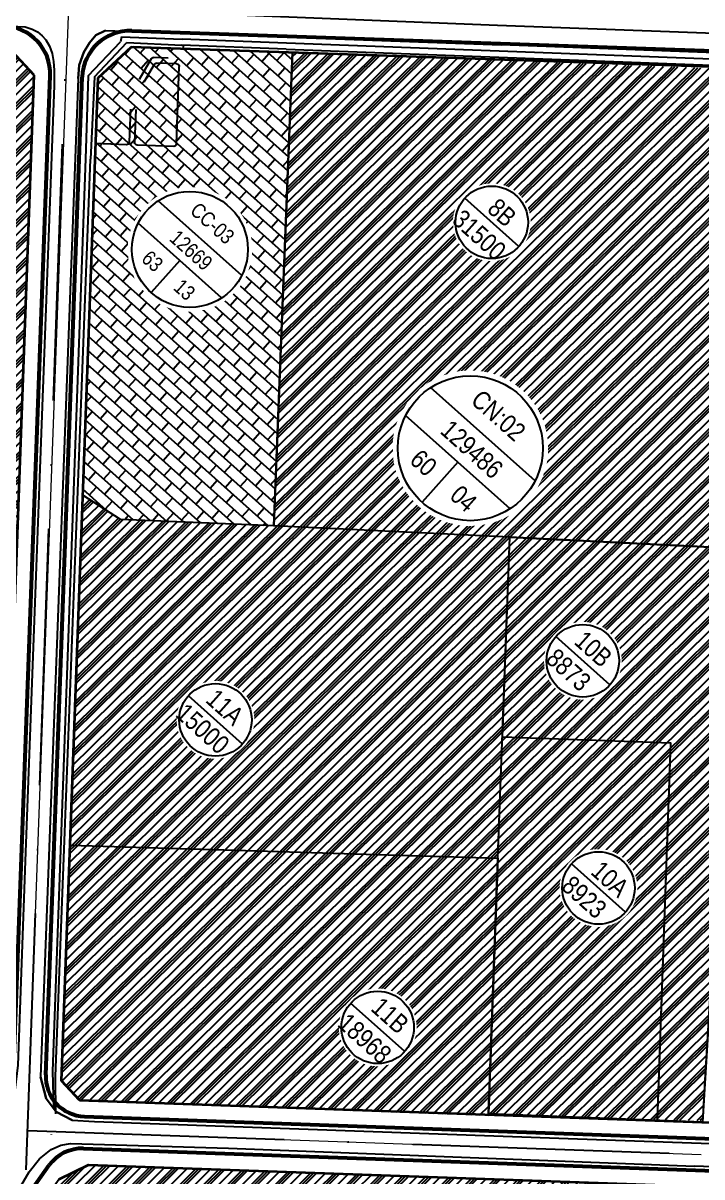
# Model space of a CAD drawing. Extents: x 577299 to 581055, y 2342699 to 2346415.
# Drawn here: x 580350.8 to 580604.8, y 2343260.4 to 2343692.2 of the extents above; entities that cross this region are included whole.
import ezdxf
from ezdxf.enums import TextEntityAlignment as Align

# ---------------------------------------------------------------- set-up
doc = ezdxf.new("R2010")
doc.units = 0
doc.header["$LTSCALE"] = 10
doc.header["$MEASUREMENT"] = 0
doc.set_wipeout_variables(frame=1)
for name, pattern in [('ACAD_ISO10W100', [18, 12, -3, 0, -3]), ('CENTER', [2, 1.25, -0.25, 0.25, -0.25]), ('DASHDOT', [1, 0.5, -0.25, 0, -0.25]), ('DUONGDUT', [0.1875, 0.125, -0.0625])]:
    doc.linetypes.add(name, pattern=pattern)
for name, color, linetype in [('dientich', 11, 'Continuous'), ('HTCN', 192, 'Continuous'), ('HTRanhTN', 147, 'Continuous'), ('HTTruongHoc', 40, 'Continuous'), ('kThamCo', 114, 'Continuous'), ('KYHIEU', 2, 'Continuous'), ('Lopduong', 7, 'Continuous'), ('Tim dg', 6, 'CENTER')]:
    doc.layers.add(name, color=color, linetype=linetype)
for name, color, linetype, lineweight in [('dqh', 7, 'Continuous', 60), ('DuongQH', 7, 'Continuous', 60), ('HTTim-duong', 190, 'DASHDOT', 9), ('whe', 142, 'Continuous', 35), ('wlong-duong', 40, 'Continuous', 53)]:
    doc.layers.add(name, color=color, linetype=linetype, lineweight=lineweight)
doc.styles.add('CHUHOA', font='VHARIALN.TTF')
doc.linetypes.add('BOCAP_XAY', pattern='A,0.75,[147,LTTLL.SHX,S=0.1,R=0,X=0,Y=0],0.75', length=1.5)
pattern_1 = [(44.58224145, (-17089.494, 4285.579), (-4.387077064, 4.451522755), []), (44.58224145, (-17090.042, 4286.1354), (-4.387077064, 4.451522755), []), (44.58224145, (-17090.5906, 4286.692), (-4.387077064, 4.451522755), []), (44.58224145, (-17092.236, 4288.361), (-4.387077064, 4.451522755), [])]

# ---------------------------------------------------------------- blocks, each defined once
blk = doc.blocks.new('KH1')
blk.add_wipeout([(-9.82, 12.4), (-7.93, 13.63), (-6.29, 14.44), (-4.99, 14.94), (-3.04, 15.48), (-1.68, 15.72), (0.63, 15.87), (0.63, 15.87), (2.71, 15.75), (4.26, 15.49), (5.93, 15.05), (8.15, 14.17), (9.75, 13.31), (11.43, 12.14), (13.03, 10.71), (14.25, 9.35), (15.37, 7.79), (16.16, 6.43), (17.22, 3.92), (17.76, 1.91), (18.06, -0.17), (18.11, -1.61), (17.9, -4.33), (17.43, -6.45), (16.65, -8.61), (15.72, -10.44), (13.85, -13.06), (12.15, -14.77), (10.19, -16.25), (7.41, -17.72), (5.48, -18.4), (3.56, -18.84), (0.63, -19.09), (-2.13, -18.87), (-3.95, -18.48), (-5.71, -17.9), (-7.11, -17.28), (-8.47, -16.54), (-10.17, -15.36), (-10.17, -15.36), (-12.95, -12.62), (-14.19, -10.88), (-15.36, -8.66), (-16.14, -6.54), (-16.76, -3.35), (-16.76, -1.61), (-16.64, 1.08), (-16.23, 3), (-15.03, 6.15), (-13.34, 8.89), (-12.06, 10.41)])
blk.add_line((16.91, -1.61), (-15.64, -1.61))
blk.add_circle((0.63, -1.61), 16.27)
blk = doc.blocks.new('vfgf')
blk.add_wipeout([(582058.18, 2343877.06), (582061.89, 2343876.51), (582064.83, 2343875.73), (582067.01, 2343874.92), (582070.04, 2343873.45), (582072.01, 2343872.24), (582075.07, 2343869.89), (582075.07, 2343869.89), (582077.53, 2343867.45), (582079.19, 2343865.41), (582080.79, 2343863.02), (582082.6, 2343859.49), (582083.64, 2343856.63), (582084.46, 2343853.32), (582084.89, 2343849.78), (582084.92, 2343846.73), (582084.6, 2343843.54), (582084.08, 2343840.98), (582082.65, 2343836.67), (582081.11, 2343833.56), (582079.19, 2343830.63), (582077.68, 2343828.77), (582074.42, 2343825.6), (582071.5, 2343823.47), (582068.13, 2343821.62), (582064.96, 2343820.36), (582059.73, 2343819.15), (582055.72, 2343818.89), (582051.64, 2343819.19), (582046.54, 2343820.4), (582043.38, 2343821.67), (582040.48, 2343823.24), (582036.56, 2343826.15), (582033.34, 2343829.47), (582031.5, 2343831.97), (582029.93, 2343834.64), (582028.86, 2343836.95), (582027.99, 2343839.37), (582027.16, 2343842.72), (582027.16, 2343842.72), (582026.7, 2343849.21), (582027.06, 2343852.74), (582028.04, 2343856.83), (582029.4, 2343860.32), (582032.14, 2343865), (582034.05, 2343867.18), (582037.16, 2343870.41), (582039.8, 2343872.36), (582044.76, 2343874.98), (582049.89, 2343876.55), (582053.18, 2343877.04)]).dxf.layer = 'KYHIEU'
at = {"layer": 'KYHIEU'}
for p, q in [((582080.12, 2343835.99), (582040.8, 2343870.61)), ((582070.82, 2343825.43), (582031.51, 2343860.05)), ((582051.16, 2343842.74), (582037.89, 2343827.67))]:
    blk.add_line(p, q, dxfattribs=at)
blk.add_circle((582055.81, 2343848.02), 27.12, dxfattribs=at)

msp = doc.modelspace()

# ---------------------------------------------------------------- hatches: boundary and pattern name
at = {"layer": 'HTCN'}
h = msp.add_hatch(dxfattribs=at)
h.set_pattern_fill('PLASTI', color=256, scale=25, angle=44.5822, style=0)
h.set_pattern_definition(pattern_1)
h.paths.add_polyline_path([(580035.84, 2343354.19), (580276.39, 2343201.66), (580296.67, 2343205.81), (580332.06, 2343255.79), (580341.41, 2343301.61), (580355.16, 2343672.83), (580343.99, 2343684.74), (580320.73, 2343685.65), (580320.72, 2343686.56), (580111.35, 2343693.98)])
h = msp.add_hatch(dxfattribs=at)
h.set_pattern_fill('PLASTI', color=256, scale=25, angle=44.5822, style=0)
h.set_pattern_definition(pattern_1)
edge = h.paths.add_edge_path()
edge.add_arc((580518.14, 2343533.13), 27.12, 333.2481, 483.1812)
edge.add_line((580503.29, 2343555.83), (580542.36, 2343520.92))
edge = h.paths.add_edge_path()
edge.add_arc((580518.14, 2343533.13), 27.12, 228.2147, 303.1813)
edge.add_line((580532.98, 2343510.43), (580513.45, 2343527.88))
edge.add_line((580513.45, 2343527.88), (580500.07, 2343512.91))
h.paths.add_polyline_path([(580451.6, 2343681.31), (580623.69, 2343674.76), (580617.91, 2343495.64), (580532.97, 2343499.86), (580444.67, 2343504.08)])
edge = h.paths.add_edge_path()
edge.add_arc((580518.14, 2343533.13), 27.12, 303.1813, 333.2481)
edge.add_line((580542.36, 2343520.92), (580503.29, 2343555.83))
edge.add_arc((580518.14, 2343533.13), 27.12, 123.1812, 153.2481)
edge.add_line((580493.92, 2343545.34), (580532.98, 2343510.43))
h = msp.add_hatch(dxfattribs=at)
h.set_pattern_fill('PLASTI', color=256, scale=25, angle=44.5822, style=0)
h.set_pattern_definition(pattern_1)
h.paths.add_polyline_path([(580528.43, 2343379.67), (580532.97, 2343499.86), (580444.67, 2343504.08), (580387.3, 2343506.49), (580373, 2343515.73), (580368.17, 2343384.68)])
h = msp.add_hatch(dxfattribs=at)
h.set_pattern_fill('PLASTI', color=256, scale=25, angle=44.5822, style=0)
h.set_pattern_definition(pattern_1)
h.paths.add_polyline_path([(580605.94, 2343298.77), (580604.99, 2343281.44), (580524.89, 2343284.03), (580528.43, 2343379.67), (580532.97, 2343499.86), (580617.91, 2343495.64)])
h = msp.add_hatch(dxfattribs=at)
h.set_pattern_fill('PLASTI', color=256, scale=25, angle=44.5822, style=0)
h.set_pattern_definition(pattern_1)
h.paths.add_polyline_path([(580368.15, 2343384.64), (580528.43, 2343379.67), (580524.89, 2343284.03), (580524.96, 2343283.44), (580371.82, 2343289.01), (580365.3, 2343296.53), (580368.18, 2343384.68)])
h = msp.add_hatch(dxfattribs=at)
h.set_pattern_fill('PLASTI', color=256, scale=25, angle=44.5822, style=0)
h.set_pattern_definition(pattern_1)
h.paths.add_polyline_path([(580596.04, 2343046.12), (580604.05, 2343256.87), (580375.35, 2343265), (580364.3, 2343259.54), (580316.19, 2343191.84), (580316.98, 2343188.79), (580317.71, 2343185.99), (580318.83, 2343181.71), (580320.02, 2343177.14), (580326.36, 2343173.94), (580333.49, 2343170.56), (580340.01, 2343167.47), (580346.81, 2343164.25), (580351.26, 2343162.14), (580354.46, 2343160.62), (580356.64, 2343159.59), (580357.98, 2343158.9), (580596.03, 2343046.12)])
at = {"layer": 'HTTruongHoc'}
h = msp.add_hatch(dxfattribs=at)
h.set_pattern_fill('AR-B816', color=1, scale=0.5, angle=-0.4178, style=0)
h.set_pattern_definition([(318.21467, (581381.0807, 2344376.6203), (2.665366, 2.982587), []), (48.21467, (581381.0807, 2344376.6203), (-0.31722, 5.647953), [4, -4])])
h.paths.add_polyline_path([(580390.99, 2343683.61), (580451.6, 2343681.24), (580444.67, 2343504.08), (580387.3, 2343506.49), (580372.94, 2343515.77), (580378.77, 2343671.83)])

# ---------------------------------------------------------------- linework, layer by layer
at = {"layer": 'dientich'}
for points in [[(580391.39, 2343683.37), (580451.6, 2343681.24), (580444.67, 2343504.08), (580387.3, 2343506.49), (580373.24, 2343515.58), (580373.24, 2343515.58), (580378.96, 2343671.79)], [(580596.04, 2343046.12), (580604.05, 2343256.87), (580375.35, 2343265), (580364.3, 2343259.54), (580316.19, 2343191.84), (580316.98, 2343188.79), (580317.71, 2343185.99), (580318.83, 2343181.71), (580320.08, 2343176.92), (580326.36, 2343173.94), (580333.49, 2343170.56), (580340.01, 2343167.47), (580346.81, 2343164.25), (580351.26, 2343162.14), (580354.46, 2343160.62), (580356.64, 2343159.59), (580357.98, 2343158.9), (580596.03, 2343046.12)]]:
    msp.add_lwpolyline(points, close=True, dxfattribs=at)
at = {"layer": 'DuongQH', "linetype": 'DUONGDUT', "ltscale": 30, "extrusion": (-8.80861e-05, -0.0001149, 1), "const_width": 1.2, "elevation": 1.01}
msp.add_lwpolyline([(580039.63, 2343261.86), (580157.67, 2343177.12), (580285.71, 2343102.2), (580399.12, 2343053.53)], dxfattribs=at)
at = {"layer": 'HTRanhTN', "linetype": 'BOCAP_XAY', "ltscale": 0.5}
for points in [[(580387.67, 2343687.07), (580387.25, 2343685.21)], [(580387.67, 2343687.07), (580410.33, 2343686.27)], [(580449.39, 2343684.74), (580410.33, 2343686.27)], [(580375.18, 2343672.46), (580387.25, 2343685.21)], [(580377.6, 2343672.16), (580389.66, 2343684.92)], [(580389.66, 2343684.92), (580410.21, 2343683.99)], [(580449.28, 2343682.47), (580410.21, 2343683.99)], [(580449.28, 2343682.47), (580717.51, 2343672.37)], [(580717.66, 2343674.6), (580449.39, 2343684.74)], [(580375.18, 2343672.46), (580374.19, 2343641.39)], [(580377.6, 2343672.16), (580376.1, 2343641.26)], [(580374.19, 2343641.39), (580361.87, 2343299.96)], [(580363.04, 2343284.01), (580362.97, 2343297.98), (580376.1, 2343641.26)], [(580361.87, 2343299.96), (580362.19, 2343286.02)]]:
    msp.add_lwpolyline(points, dxfattribs=at)
at = {"layer": 'HTTim-duong', "linetype": 'Continuous', "extrusion": (-8.80861e-05, -0.0001149, 1)}
for p, q in [((580353.4, 2343301.21), (580368.06, 2343702.18)), ((580370.74, 2343277.17), (580604.54, 2343268.86))]:
    msp.add_line(p, q, dxfattribs=at)
at = {"layer": 'kThamCo', "linetype": 'Continuous', "extrusion": (8.80861e-05, 0.0001149, -1)}
for p, q in [((580410.71, 2343682.21), (580410.79, 2343683.97)), ((580398.78, 2343678.84), (580394.27, 2343671.14)), ((580405.09, 2343679.13), (580399.68, 2343679.34)), ((580399.9, 2343676.8), (580395.99, 2343670.13)), ((580408.31, 2343677.01), (580400.8, 2343677.29)), ((580408.23, 2343647.02), (580409.27, 2343675.98)), ((580391.03, 2343660.03), (580390.57, 2343647.68)), ((580393.03, 2343659.96), (580392.57, 2343647.61)), ((580389.53, 2343646.72), (580377.85, 2343647.16)), ((580407.2, 2343646.06), (580393.53, 2343646.57))]:
    msp.add_line(p, q, dxfattribs=at)
for centre, start, end in [((-580399.64, 2343678.32, 314.45), 30.3428, 92.1547), ((-580400.76, 2343676.27, 314.45), 30.3428, 92.1547), ((-580408.27, 2343675.99, 314.45), 92.1547, 182.0511), ((-580389.57, 2343647.7, 314.45), 182.1431, 272.1431), ((-580389.57, 2343647.7, 314.45), 182.1431, 272.1431), ((-580393.56, 2343647.55, 314.45), 272.1431, 2.1431), ((-580393.56, 2343647.55, 314.45), 272.1431, 2.1431), ((-580407.23, 2343647.04, 314.45), 182.0511, 272.1431)]:
    msp.add_arc(centre, 1, start, end, dxfattribs=at)
at = {"layer": 'Lopduong'}
for points in [[(580528.31, 2343691.3), (580387.78, 2343696.9), (580385.97, 2343700.21), (580386.13, 2343703.52), (580387.63, 2343706.08), (580388.71, 2343706.48), (580526.61, 2343701.31)], [(580526.61, 2343701.31), (580732.48, 2343693.58), (580731.37, 2343683.65), (580711.06, 2343684.55), (580528.31, 2343691.3)], [(580189.37, 2343697.28), (580318.31, 2343692.31), (580351.65, 2343690.86), (580354.3, 2343690.01), (580356.19, 2343688.94), (580357.94, 2343687.46), (580359.41, 2343685.92), (580360.75, 2343683.55), (580361.66, 2343680.88), (580362.18, 2343677.81), (580362.52, 2343674.66), (580362.47, 2343668.88)], [(580351.65, 2343690.86), (580354.3, 2343690.01), (580356.19, 2343688.94), (580357.94, 2343687.46), (580359.41, 2343685.92), (580360.75, 2343683.55), (580361.66, 2343680.88), (580362.18, 2343677.81), (580362.52, 2343674.66), (580362.47, 2343668.88)], [(580711.06, 2343684.55), (580528.31, 2343691.3)], [(580371.39, 2343671.47), (580371.84, 2343676.54), (580373.6, 2343681.37), (580375.71, 2343684.91), (580378.1, 2343687.7), (580381.62, 2343689.47), (580529.81, 2343684.1)], [(580381.62, 2343689.47), (580378.1, 2343687.7), (580375.71, 2343684.91), (580373.6, 2343681.37), (580371.84, 2343676.54), (580371.39, 2343671.47)], [(580381.62, 2343689.47), (580378.1, 2343687.7), (580375.71, 2343684.91), (580373.6, 2343681.37), (580371.84, 2343676.54), (580371.39, 2343671.47)], [(580725.5, 2343489.71), (580735.1, 2343495.91), (580753.32, 2343501.52), (580764.6, 2343501.2), (580783.7, 2343497.05), (580795.65, 2343494.31), (580802.39, 2343495.95), (580802.9, 2343508.2), (580808.61, 2343655.75), (580808.45, 2343669.33), (580800.22, 2343673.36), (580789.49, 2343674.4), (580529.81, 2343684.1)], [(580362.47, 2343668.88), (580351.67, 2343378.57), (580348.82, 2343302.19), (580345.88, 2343277.33), (580343.98, 2343268.6), (580336.82, 2343250.09)], [(580371.39, 2343671.47), (580357.3, 2343297.91), (580359.5, 2343289.73), (580363.23, 2343284.74), (580369.22, 2343281.71), (580377.57, 2343281.21), (580377.57, 2343281.21), (580554.76, 2343274.82), (580682.58, 2343270.31)], [(580369.22, 2343281.71), (580363.23, 2343284.74), (580359.5, 2343289.73), (580357.3, 2343297.91)], [(580369.22, 2343281.71), (580363.23, 2343284.74), (580359.5, 2343289.73), (580357.3, 2343297.91)], [(580311.33, 2343174.42), (580308.53, 2343176.3), (580305.7, 2343178.49), (580305.04, 2343179.35), (580303.77, 2343182.31), (580303.78, 2343186.5), (580307.55, 2343194), (580335.26, 2343231.9), (580353.14, 2343262.35), (580356.94, 2343267.18), (580361.34, 2343270.72), (580365, 2343272.26), (580368.54, 2343272.93), (580427.62, 2343271.13), (580601.96, 2343264.5)], [(580365, 2343272.26), (580368.54, 2343272.93)], [(580365, 2343272.26), (580368.54, 2343272.93)], [(580708.16, 2343260.5), (580601.96, 2343264.5)]]:
    msp.add_lwpolyline(points, dxfattribs=at)
at = {"layer": 'Tim dg', "linetype": 'ACAD_ISO10W100', "ltscale": 0.8, "extrusion": (-8.80861e-05, -0.0001149, 1)}
for p, q in [((580352.05, 2343263.02), (580367.54, 2343702.21)), ((580352.57, 2343277.81), (580756.54, 2343263.46))]:
    msp.add_line(p, q, dxfattribs=at)
at = {"layer": 'Tim dg', "linetype": 'ACAD_ISO10W100', "ltscale": 0.8}
msp.add_line((580291.96, 2343178.46), (580362.32, 2343277.47), dxfattribs=at)
at = {"layer": 'whe'}
for p, q in [((580354.97, 2343672.71), (580343.42, 2343685.2)), ((580378.96, 2343671.79), (580391.39, 2343683.37)), ((580371.97, 2343289.13), (580365.23, 2343296.37)), ((580364.3, 2343259.54), (580375.35, 2343265))]:
    msp.add_line(p, q, dxfattribs=at)
at = {"layer": 'whe', "extrusion": (-8.80861e-05, -0.0001149, 1)}
for p, q in [((580391.39, 2343683.37), (580785.38, 2343669.86)), ((580341.4, 2343301.65), (580354.97, 2343672.71)), ((580365.23, 2343296.37), (580378.96, 2343671.79)), ((580371.97, 2343289.13), (580739.28, 2343276.08)), ((580375.35, 2343265), (580738.32, 2343252.1))]:
    msp.add_line(p, q, dxfattribs=at)
at = {"layer": 'wlong-duong', "extrusion": (-8.80861e-05, -0.0001149, 1)}
for p, q in [((580391.57, 2343689.37), (580771.34, 2343676.35)), ((580347.16, 2343294.85), (580360.97, 2343672.55)), ((580359.31, 2343298.6), (580372.96, 2343672.04)), ((580373.76, 2343283.06), (580741.06, 2343270.02)), ((580373.41, 2343271.07), (580740.53, 2343258.03))]:
    msp.add_line(p, q, dxfattribs=at)
at = {"layer": 'wlong-duong'}
msp.add_line((580312.64, 2343197.2), (580360.65, 2343264.77), dxfattribs=at)
for centre, radius, start, end in [((580342.98, 2343673.21), 18, 357.9058, 87.594), ((580390.95, 2343671.38), 18, 88.0359, 177.9058), ((580374.3, 2343298.05), 15, 177.9058, 267.9655), ((580372.88, 2343256.08), 15, 87.9655, 144.6011)]:
    msp.add_arc(centre, radius, start, end, dxfattribs=at)

# ---------------------------------------------------------------- next in the draw order: block references
at = {"layer": 'KYHIEU', "xscale": 0.833333333333181, "yscale": 0.833333333333181, "zscale": 0.833333333333181, "rotation": 318.2146987994943}
for p in [(580526.66, 2343619.03), (580423.29, 2343432.81), (580566.57, 2343369.89, 321.41), (580483.98, 2343317.73, 321.39)]:
    msp.add_blockref('KH1', p, dxfattribs=at)

# ---------------------------------------------------------------- next in the draw order: wipeouts: each hides what was drawn before it
msp.add_wipeout([(580415.3, 2343630.75), (580418.27, 2343630.3), (580420.61, 2343629.65), (580422.35, 2343628.99), (580424.77, 2343627.8), (580426.34, 2343626.82), (580428.77, 2343624.92), (580428.77, 2343624.92), (580430.72, 2343622.95), (580432.04, 2343621.31), (580433.31, 2343619.39), (580434.73, 2343616.55), (580435.55, 2343614.27), (580436.19, 2343611.61), (580436.51, 2343608.77), (580436.52, 2343606.33), (580436.24, 2343603.79), (580435.81, 2343601.74), (580434.64, 2343598.3), (580433.39, 2343595.82), (580431.84, 2343593.49), (580430.62, 2343592.01), (580427.99, 2343589.49), (580425.64, 2343587.8), (580422.94, 2343586.34), (580420.39, 2343585.35), (580416.2, 2343584.42), (580413, 2343584.23), (580409.73, 2343584.49), (580405.66, 2343585.5), (580403.14, 2343586.53), (580400.83, 2343587.8), (580397.71, 2343590.16), (580395.15, 2343592.83), (580393.7, 2343594.84), (580392.46, 2343596.98), (580391.62, 2343598.84), (580390.93, 2343600.78), (580390.29, 2343603.46), (580390.29, 2343603.46), (580389.96, 2343608.66), (580390.27, 2343611.48), (580391.07, 2343614.74), (580392.18, 2343617.53), (580394.4, 2343621.26), (580395.95, 2343622.99), (580398.45, 2343625.55), (580400.57, 2343627.1), (580404.56, 2343629.17), (580408.67, 2343630.39), (580411.3, 2343630.76)]).dxf.layer = 'KYHIEU'

# ---------------------------------------------------------------- next in the draw order: linework, layer by layer
at = {"layer": 'dientich'}
msp.add_line((580588.14, 2343281.98, 321.4), (580593.19, 2343422.76, 321.41), dxfattribs=at)
for points in [[(580451.6, 2343681.31), (580623.72, 2343675.41), (580617.91, 2343495.64), (580532.97, 2343499.86), (580444.67, 2343504.08), (580444.67, 2343504.08)], [(580528.43, 2343379.67), (580532.97, 2343499.86), (580444.67, 2343504.08), (580387.3, 2343506.49), (580373.24, 2343515.58), (580368.46, 2343384.63)], [(580605.94, 2343298.77), (580604.97, 2343280.85), (580524.89, 2343284.03), (580528.43, 2343379.67), (580532.97, 2343499.86), (580617.91, 2343495.64)], [(580530.14, 2343425.02), (580532.97, 2343499.86), (580617.91, 2343495.63), (580604.97, 2343280.85), (580588.13, 2343281.52), (580593.19, 2343422.76)], [(580368.46, 2343384.63), (580528.43, 2343379.67), (580524.89, 2343284.03), (580524.93, 2343283.7), (580371.97, 2343289.13), (580365.23, 2343296.37), (580368.46, 2343384.63)]]:
    msp.add_lwpolyline(points, close=True, dxfattribs=at)
at = {"layer": 'KYHIEU'}
for p, q in [((580432.61, 2343597.77), (580401.36, 2343625.7)), ((580425.11, 2343589.38), (580393.86, 2343617.3)), ((580409.49, 2343603.34), (580398.78, 2343591.36))]:
    msp.add_line(p, q, dxfattribs=at)
msp.add_circle((580413.24, 2343607.54), 21.7, dxfattribs=at)

# ---------------------------------------------------------------- next in the draw order: texts
at = {"layer": 'dientich', "style": 'CHUHOA'}
for s, height, p in [('31500', 7, (580510.88, 2343617.81)), ('63', 5.6, (580394.73, 2343603.45, 20265.32)), ('13', 5.6, (580406.72, 2343592.74, 20265.32)), ('15000', 7, (580407.42, 2343433)), ('8923', 7, (580551.8, 2343368.49)), ('18968', 7, (580468.02, 2343317.09))]:
    msp.add_text(s, height=height, rotation=318.2146, dxfattribs=at).set_placement(p)
msp.add_text('12669', height=5.6, rotation=318.2146, dxfattribs=at).set_placement((580413.72, 2343607.23, 20265.32), align=Align.MIDDLE_CENTER)
at = {"layer": 'dqh', "color": 7, "lineweight": 25, "extrusion": (-8.81556e-05, -0.000114846, 1), "attachment_point": 5, "text_direction": (0.745647, -0.666341, -1.1e-05), "style": 'CHUHOA'}
for s, insert, char_height, width in [('8B', (580530, 2343621.31, 15.01), 7, 1263.0543), ('cc-03', (580421.64, 2343617.32, 20277.35), 5.6, 1010.4434), ('11A', (580426.38, 2343436.22, 14.97), 7, 1263.0543), ('10A', (580570.41, 2343371.86, -306.41), 7, 1263.0543), ('11B', (580488.15, 2343320.83, 14.97), 7, 1263.0543)]:
    msp.add_mtext(s, dxfattribs=dict(at, insert=insert, char_height=char_height, width=width))

# ---------------------------------------------------------------- next in the draw order: block references
at = {"layer": 'KYHIEU', "xscale": 0.833333333333181, "yscale": 0.833333333333181, "zscale": 0.833333333333181, "rotation": 318.2146987994943}
msp.add_blockref('KH1', (580560.71, 2343454.93), dxfattribs=at)
at = {"layer": 'whe', "rotation": 359.5822414465865}
msp.add_blockref('vfgf', (-18611.66, 3991.3), dxfattribs=at)

# ---------------------------------------------------------------- next in the draw order: texts
at = {"layer": 'dientich', "style": 'CHUHOA'}
msp.add_text('129486', height=7, rotation=318.2146, dxfattribs=at).set_placement((580518.74, 2343532.74, 25331.64), align=Align.MIDDLE_CENTER)
for s, p in [('60', (580495, 2343528.03, 25331.64)), ('04', (580509.99, 2343514.64, 25331.64)), ('8873', (580545.94, 2343453.53, -321.41))]:
    msp.add_text(s, height=7, rotation=318.2146, dxfattribs=at).set_placement(p)
at = {"layer": 'dqh', "color": 7, "lineweight": 25, "extrusion": (-8.81556e-05, -0.000114846, 1), "char_height": 7, "width": 1263.0543, "attachment_point": 5, "text_direction": (0.745647, -0.666341, -1.1e-05), "style": 'CHUHOA'}
for s, insert in [('cn:02', (580528.63, 2343545.36, 25346.69)), ('10B', (580564.16, 2343458, 15))]:
    msp.add_mtext(s, dxfattribs=dict(at, insert=insert))

doc.saveas('drawing.dxf')
